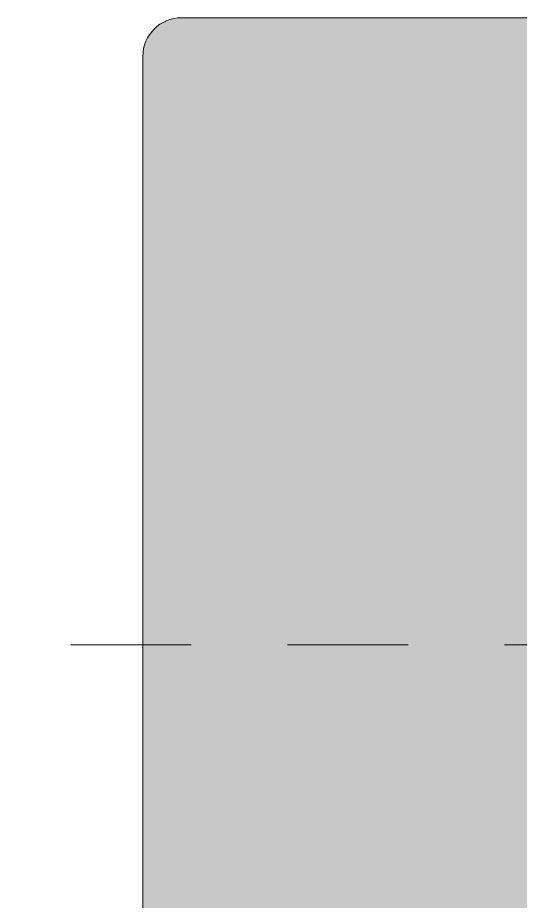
# Model space of a CAD drawing. Header units: metres. Extents: x 8 to 2416, y -346 to 476.
# Drawn here: x 221.732 to 222.253, y -190.679 to -189.763 of the extents above; entities that cross this region are included whole.
import ezdxf

# ---------------------------------------------------------------- set-up
doc = ezdxf.new("R2010")
doc.units = ezdxf.units.M
doc.linetypes.add('0', pattern=[0])
doc.linetypes.add('HIDDEN2', pattern=[0.1875, 0.125, -0.0625])
doc.layers.get('0').update_dxf_attribs({"color": 250, "linetype": '0', "lineweight": 20})
for name, color, linetype, lineweight in [('A-WALL', 250, 'Continuous', 20), ('baños', 140, 'Continuous', 0), ('SE-3', 253, 'Continuous', 5)]:
    doc.layers.add(name, color=color, linetype=linetype, lineweight=lineweight)
doc.layers.add('Techos 1', color=7, linetype='HIDDEN2', lineweight=9, true_color=0x42391a)
doc.styles.get("Standard").update_dxf_attribs({"font": 'arial.ttf', "height": 0.1875})

# ---------------------------------------------------------------- blocks, each defined once
blk = doc.blocks.new('PL BASE 2N NASAS 09')
at = {"layer": 'A-WALL'}
for p, q in [((171.93755, -21.56171), (173.90755, -21.56171)), ((171.89755, -21.60171), (171.89755, -22.62081))]:
    blk.add_line(p, q, dxfattribs=at)
blk.add_arc((171.93755, -21.60171), 0.04, 90, 180, dxfattribs=at)
at = {"layer": 'Techos 1'}
blk.add_line((163.94755, -22.21177), (176.09755, -22.21177), dxfattribs=at)
at = {"layer": 'baños', "linetype": 'Continuous', "flags": 8}
for tag, p in [('MODELNUMBER', (167.1329, -5.63062, 0)), ('TRADENAME', (167.1329, -5.63066, 0)), ('PRODUCT', (167.1329, -5.6307, 0)), ('MATERIAL', (167.1329, -5.63074, 0)), ('MODELNUMBER', (168.30765, -5.63062, 0)), ('TRADENAME', (168.30765, -5.63066, 0)), ('PRODUCT', (168.30765, -5.6307, 0)), ('MATERIAL', (168.30765, -5.63074, 0))]:
    blk.add_attdef(tag, p, '', height=0.0000254, rotation=180.00008, dxfattribs=at)
blk = doc.blocks.new('PL MUEBLES 2N NASAS 09')
blk.add_blockref('PL BASE 2N NASAS 09', (49.91428, 62.71701))

msp = doc.modelspace()

# ---------------------------------------------------------------- hatches: boundary and pattern name
at = {"layer": 'SE-3', "true_color": 0xffc78f, "transparency": 33554483}
h = msp.add_hatch(color=31, dxfattribs=at)
h.dxf.hatch_style = 1
edge = h.paths.add_edge_path()
edge.add_arc((221.90045, -189.80183), 0.03865, 87.96082, 182.03918)
edge.add_line((221.86182, -189.8032), (221.86182, -190.8223))
edge.add_arc((221.90182, -190.8223), 0.04, 180, 270)
edge.add_line((221.90182, -190.8623), (222.01182, -190.8623))
edge.add_line((222.01182, -190.8623), (222.01182, -193.21322))
edge.add_line((222.01182, -193.21322), (223.91182, -193.21323))
edge.add_line((223.91182, -193.21323), (223.91182, -193.07823))
edge.add_arc((223.95182, -193.07823), 0.04, 90, 180, ccw=False)
edge.add_line((223.95182, -193.03823), (224.07182, -193.03823))
edge.add_arc((224.07182, -193.07823), 0.04, 4.68242, 90, ccw=False)
edge.add_line((224.11169, -193.07496), (224.11182, -192.09823))
edge.add_arc((224.07182, -192.09823), 0.04, -90, 0, ccw=False)
edge.add_line((224.07182, -192.13823), (223.95182, -192.13823))
edge.add_arc((223.95182, -192.09823), 0.04, 180, 270, ccw=False)
edge.add_line((223.91182, -192.09823), (223.91182, -189.8032))
edge.add_arc((223.87265, -189.80238), 0.03918, 358.79023, 451.20977)
edge.add_line((223.87182, -189.7632), (221.90182, -189.7632))

# ---------------------------------------------------------------- block references
msp.add_blockref('PL MUEBLES 2N NASAS 09', (0.05, -230.9185))

doc.saveas('drawing.dxf')
